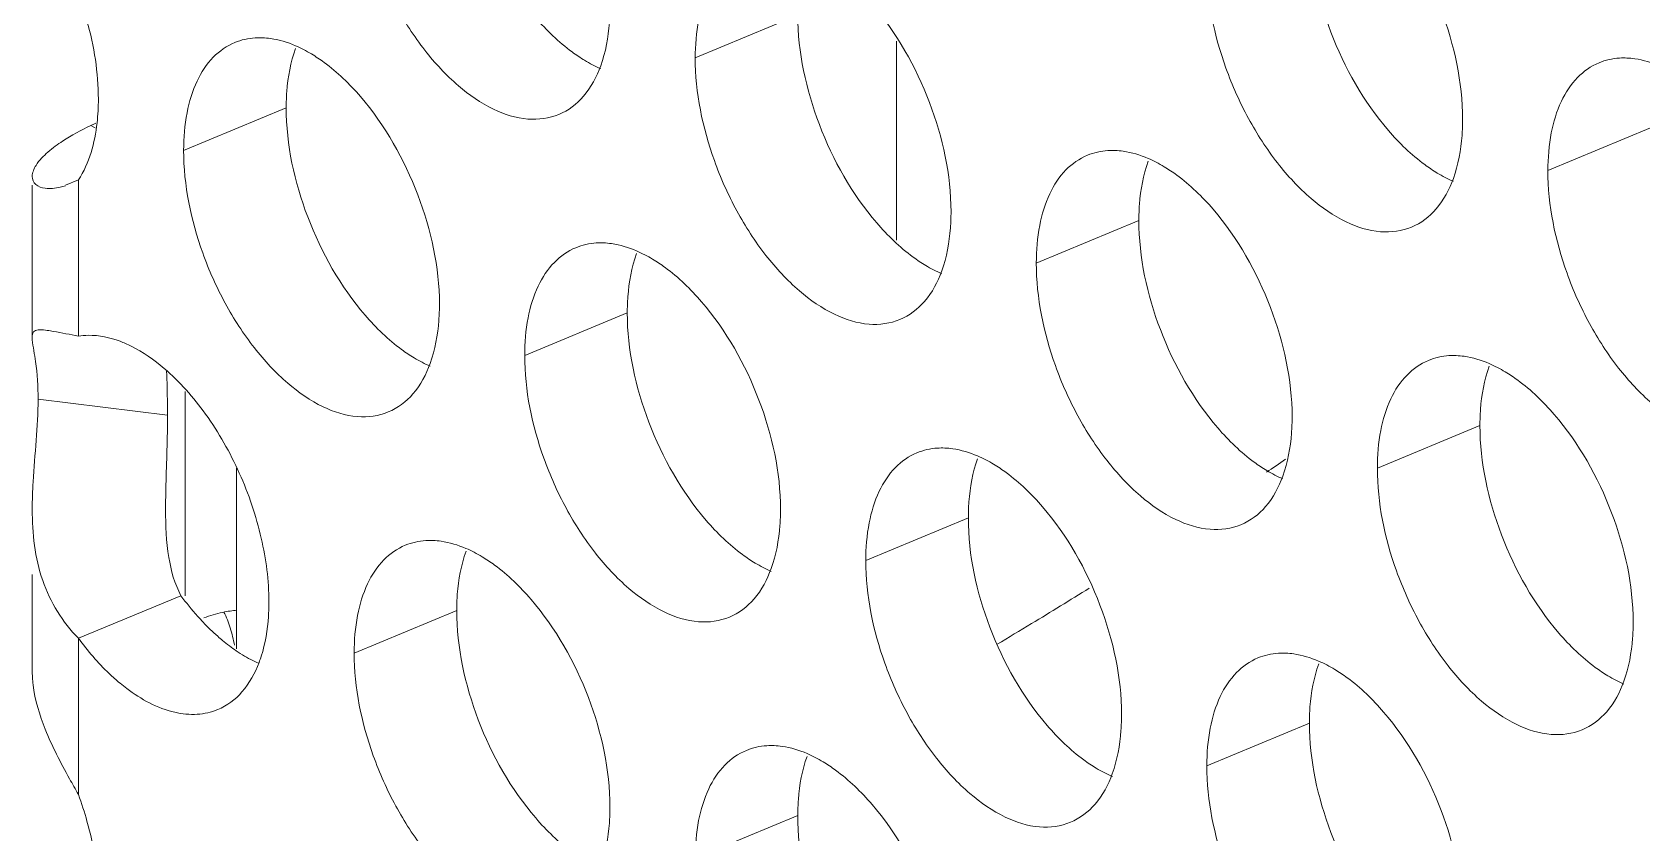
# Model space of a CAD drawing. Header units: millimetres. Extents: x 0 to 2524, y 0 to 1785.
# Drawn here: x 1789.22 to 1798.88, y 886.26 to 891.06 of the extents above; entities that cross this region are included whole.
import ezdxf

# ---------------------------------------------------------------- set-up
doc = ezdxf.new("R2010")
doc.units = ezdxf.units.MM
doc.header["$LTSCALE"] = 0.1
doc.layers.add('标注', color=251, linetype='Continuous', lineweight=9)

msp = doc.modelspace()

# ---------------------------------------------------------------- linework, layer by layer
at = {"layer": '标注'}
for p, q in [((1793.8132, 891.165), (1793.198, 890.9093)), ((1794.4059, 891.0098), (1794.4059, 889.8163)), ((1790.7447, 890.6106), (1790.1295, 890.3549)), ((1789.5986, 890.4908), (1789.5727, 890.5037)), ((1798.9274, 890.4891), (1798.3122, 890.2334)), ((1789.2212, 889.2346), (1789.2212, 890.1454)), ((1789.4984, 890.177), (1789.4205, 890.1454)), ((1789.4984, 890.177), (1789.4984, 889.2407)), ((1795.8589, 889.9346), (1795.2437, 889.6789)), ((1792.7904, 889.3802), (1792.1752, 889.1245)), ((1790.1384, 888.9084), (1790.1384, 887.6838)), ((1790.0329, 888.766), (1789.2563, 888.8621)), ((1797.9046, 888.7043), (1797.2894, 888.4486)), ((1790.4461, 887.366), (1790.4461, 888.4494)), ((1794.8361, 888.1498), (1794.2209, 887.8941)), ((1789.2212, 887.2377), (1789.2212, 887.8117)), ((1790.1136, 887.6838), (1789.4984, 887.4281)), ((1791.7675, 887.5954), (1791.1524, 887.3397)), ((1789.4984, 887.4281), (1789.4984, 886.4918)), ((1796.8817, 886.9195), (1796.2665, 886.6637)), ((1793.8132, 886.365), (1793.198, 886.1093))]:
    msp.add_line(p, q, dxfattribs=at)
for centre, radius, start, end in [((1789.1882, 891.3494), 0.929, 294.44883, 296.47049), ((1778.661, 914.7127), 31.8399, 304.34454, 304.59625), ((1779.924, 912.7705), 29.523, 301.194, 301.98361), ((1791.472, 888.6795), 1.6842, 216.24369, 221.66519), ((1791.3609, 888.5824), 1.5367, 221.71232, 223.51512), ((1790.5007, 886.944), 0.6543, 98.11425, 102.08395), ((1790.4936, 886.9923), 0.6055, 94.3287, 98.10278), ((1780.1874, 912.3363), 29.015, 300.71798, 301.1931), ((1791.0543, 888.248), 1.0824, 230.33246, 235.77961), ((1789.8727, 887.5504), 0.758, 339.34278, 342.32676), ((1790.4674, 888.0282), 1.1282, 230.38894, 233.03812)]:
    msp.add_arc(centre, radius, start, end, dxfattribs=at)
for points, knots in [([(1792.38, 890.5703), (1792.3224, 890.5464), (1792.1835, 890.5284), (1791.9711, 890.5973), (1791.761, 890.7436), (1791.564, 890.9567), (1791.3928, 891.2218), (1791.2193, 891.6108), (1791.1524, 891.931), (1791.1524, 892.1397)], [0, 0, 0, 0, 0.08419, 0.180629, 0.294901, 0.426206, 0.569756, 0.71848, 1, 1, 1, 1]), ([(1797.3272, 891.7859), (1797.4757, 891.6133), (1797.7011, 891.2133), (1797.8008, 890.7636), (1797.8008, 890.541)], [0, 0, 0, 0, 0.505546, 1, 1, 1, 1]), ([(1797.3553, 890.4745), (1797.2069, 890.6471), (1796.9814, 891.0471), (1796.8817, 891.4968), (1796.8817, 891.7195)], [0, 0, 0, 0, 0.505546, 1, 1, 1, 1]), ([(1793.198, 890.9093), (1793.198, 890.9849), (1793.2095, 891.1275), (1793.267, 891.3206), (1793.3641, 891.471), (1793.4566, 891.536), (1793.5046, 891.5559)], [0, 0, 0, 0, 0.300633, 0.564844, 0.793499, 1, 1, 1, 1]), ([(1797.4942, 889.8944), (1797.4366, 889.8704), (1797.2977, 889.8525), (1797.0853, 889.9214), (1796.8752, 890.0677), (1796.6782, 890.2808), (1796.507, 890.5459), (1796.3335, 890.9348), (1796.2665, 891.255), (1796.2665, 891.4637)], [0, 0, 0, 0, 0.08419, 0.180629, 0.294901, 0.426206, 0.569756, 0.71848, 1, 1, 1, 1]), ([(1789.4984, 891.2918), (1789.5177, 891.2391), (1789.5833, 891.0354), (1789.6181, 890.8205), (1789.6181, 890.6624)], [0, 0, 0, 0, 0.26181, 1, 1, 1, 1]), ([(1792.6866, 891.2169), (1792.6866, 891.1846), (1792.6824, 891.0646), (1792.6608, 890.9443), (1792.631, 890.8617)], [0, 0, 0, 0, 0.269025, 1, 1, 1, 1]), ([(1794.2587, 891.2315), (1794.4071, 891.0589), (1794.6326, 890.6589), (1794.7323, 890.2091), (1794.7323, 889.9865)], [0, 0, 0, 0, 0.505546, 1, 1, 1, 1]), ([(1792.5347, 890.8948), (1792.5088, 890.9103), (1792.4008, 890.983), (1792.3063, 891.0747), (1792.2411, 891.1504)], [0, 0, 0, 0, 0.231736, 1, 1, 1, 1]), ([(1794.2868, 889.9201), (1794.1384, 890.0926), (1793.9129, 890.4926), (1793.8132, 890.9424), (1793.8132, 891.165)], [0, 0, 0, 0, 0.505546, 1, 1, 1, 1]), ([(1790.1295, 890.3549), (1790.1295, 890.4305), (1790.141, 890.573), (1790.1985, 890.7661), (1790.2956, 890.9165), (1790.3881, 890.9816), (1790.4361, 891.0015)], [0, 0, 0, 0, 0.300633, 0.564844, 0.793499, 1, 1, 1, 1]), ([(1790.4361, 891.0015), (1790.475, 891.0176), (1790.5317, 891.0302), (1790.5885, 891.0307), (1790.6031, 891.0302)], [0, 0, 0, 0, 0.741995, 1, 1, 1, 1]), ([(1790.6031, 891.0302), (1790.6191, 891.0295), (1790.6867, 891.0231), (1790.7525, 891.0029), (1790.8, 890.9825)], [0, 0, 0, 0, 0.236225, 1, 1, 1, 1]), ([(1790.7447, 890.6106), (1790.7447, 890.6429), (1790.749, 890.7629), (1790.7705, 890.8831), (1790.8004, 890.9657)], [0, 0, 0, 0, 0.269025, 1, 1, 1, 1]), ([(1790.8967, 890.9327), (1790.9225, 890.9172), (1791.0305, 890.8444), (1791.1251, 890.7528), (1791.1902, 890.677)], [0, 0, 0, 0, 0.231736, 1, 1, 1, 1]), ([(1794.4257, 889.3399), (1794.3681, 889.316), (1794.2292, 889.298), (1794.0168, 889.3669), (1793.8067, 889.5133), (1793.6097, 889.7263), (1793.4385, 889.9914), (1793.265, 890.3804), (1793.198, 890.7006), (1793.198, 890.9093)], [0, 0, 0, 0, 0.08419, 0.180629, 0.294901, 0.426206, 0.569756, 0.71848, 1, 1, 1, 1]), ([(1798.6188, 890.88), (1798.6577, 890.8961), (1798.7144, 890.9088), (1798.7712, 890.9093), (1798.7858, 890.9087)], [0, 0, 0, 0, 0.741995, 1, 1, 1, 1]), ([(1798.7858, 890.9087), (1798.8018, 890.908), (1798.8693, 890.9016), (1798.9352, 890.8814), (1798.9827, 890.861)], [0, 0, 0, 0, 0.236225, 1, 1, 1, 1]), ([(1792.631, 890.8617), (1792.6072, 890.796), (1792.5451, 890.6769), (1792.4366, 890.5937), (1792.38, 890.5703)], [0, 0, 0, 0, 0.533077, 1, 1, 1, 1]), ([(1798.3122, 890.2334), (1798.3122, 890.309), (1798.3237, 890.4515), (1798.3811, 890.6447), (1798.4783, 890.7951), (1798.5708, 890.8601), (1798.6188, 890.88)], [0, 0, 0, 0, 0.300633, 0.564844, 0.793499, 1, 1, 1, 1]), ([(1789.6181, 890.6624), (1789.6181, 890.6151), (1789.6097, 890.4481), (1789.5643, 890.2779), (1789.4984, 890.177)], [0, 0, 0, 0, 0.282087, 1, 1, 1, 1]), ([(1791.2183, 889.3656), (1791.0699, 889.5382), (1790.8444, 889.9382), (1790.7447, 890.3879), (1790.7447, 890.6106)], [0, 0, 0, 0, 0.505546, 1, 1, 1, 1]), ([(1791.1902, 890.677), (1791.3386, 890.5044), (1791.5641, 890.1044), (1791.6638, 889.6547), (1791.6638, 889.4321)], [0, 0, 0, 0, 0.505546, 1, 1, 1, 1]), ([(1797.8008, 890.541), (1797.8008, 890.5086), (1797.7965, 890.3887), (1797.775, 890.2684), (1797.7451, 890.1858)], [0, 0, 0, 0, 0.269025, 1, 1, 1, 1]), ([(1789.3592, 890.3792), (1789.3738, 890.39), (1789.4417, 890.4369), (1789.5146, 890.4761), (1789.5727, 890.5037)], [0, 0, 0, 0, 0.220086, 1, 1, 1, 1]), ([(1797.6489, 890.2188), (1797.623, 890.2344), (1797.515, 890.3071), (1797.4205, 890.3987), (1797.3553, 890.4745)], [0, 0, 0, 0, 0.231736, 1, 1, 1, 1]), ([(1789.2213, 890.1983), (1789.2215, 890.2217), (1789.2472, 890.2791), (1789.289, 890.3212), (1789.316, 890.3447)], [0, 0, 0, 0, 0.395219, 1, 1, 1, 1]), ([(1791.3572, 888.7855), (1791.2996, 888.7615), (1791.1607, 888.7436), (1790.9483, 888.8125), (1790.7382, 888.9588), (1790.5412, 889.1719), (1790.37, 889.437), (1790.1965, 889.826), (1790.1295, 890.1462), (1790.1295, 890.3549)], [0, 0, 0, 0, 0.08419, 0.180629, 0.294901, 0.426206, 0.569756, 0.71848, 1, 1, 1, 1]), ([(1795.2437, 889.6789), (1795.2437, 889.7545), (1795.2552, 889.8971), (1795.3126, 890.0902), (1795.4098, 890.2406), (1795.5023, 890.3056), (1795.5503, 890.3255)], [0, 0, 0, 0, 0.300633, 0.564844, 0.793499, 1, 1, 1, 1]), ([(1795.5503, 890.3255), (1795.5892, 890.3417), (1795.6459, 890.3543), (1795.7026, 890.3548), (1795.7173, 890.3542)], [0, 0, 0, 0, 0.741995, 1, 1, 1, 1]), ([(1795.7173, 890.3542), (1795.7333, 890.3536), (1795.8008, 890.3472), (1795.8667, 890.327), (1795.9142, 890.3066)], [0, 0, 0, 0, 0.236225, 1, 1, 1, 1]), ([(1795.8589, 889.9346), (1795.8589, 889.967), (1795.8632, 890.0869), (1795.8847, 890.2072), (1795.9146, 890.2898)], [0, 0, 0, 0, 0.269025, 1, 1, 1, 1]), ([(1796.0108, 890.2568), (1796.0367, 890.2412), (1796.1447, 890.1685), (1796.2392, 890.0769), (1796.3044, 890.0011)], [0, 0, 0, 0, 0.231736, 1, 1, 1, 1]), ([(1799.5399, 888.664), (1799.4823, 888.6401), (1799.3434, 888.6221), (1799.131, 888.691), (1798.9209, 888.8373), (1798.7238, 889.0504), (1798.5527, 889.3155), (1798.3792, 889.7045), (1798.3122, 890.0247), (1798.3122, 890.2334)], [0, 0, 0, 0, 0.08419, 0.180629, 0.294901, 0.426206, 0.569756, 0.71848, 1, 1, 1, 1]), ([(1789.2991, 890.1277), (1789.2789, 890.1305), (1789.2395, 890.1415), (1789.2212, 890.1809), (1789.2213, 890.1983)], [0, 0, 0, 0, 0.539356, 1, 1, 1, 1]), ([(1789.4213, 890.1428), (1789.4104, 890.1392), (1789.3708, 890.1281), (1789.3286, 890.1235), (1789.2991, 890.1277)], [0, 0, 0, 0, 0.278012, 1, 1, 1, 1]), ([(1797.7451, 890.1858), (1797.7214, 890.1201), (1797.6593, 890.001), (1797.5508, 889.9178), (1797.4942, 889.8944)], [0, 0, 0, 0, 0.533077, 1, 1, 1, 1]), ([(1794.7323, 889.9865), (1794.7323, 889.9542), (1794.728, 889.8342), (1794.7065, 889.714), (1794.6766, 889.6314)], [0, 0, 0, 0, 0.269025, 1, 1, 1, 1]), ([(1796.3325, 888.6897), (1796.184, 888.8623), (1795.9586, 889.2623), (1795.8589, 889.712), (1795.8589, 889.9346)], [0, 0, 0, 0, 0.505546, 1, 1, 1, 1]), ([(1796.3044, 890.0011), (1796.4528, 889.8285), (1796.6783, 889.4285), (1796.778, 888.9788), (1796.778, 888.7562)], [0, 0, 0, 0, 0.505546, 1, 1, 1, 1]), ([(1794.5803, 889.6644), (1794.5545, 889.6799), (1794.4465, 889.7526), (1794.3519, 889.8443), (1794.2868, 889.9201)], [0, 0, 0, 0, 0.231736, 1, 1, 1, 1]), ([(1792.1752, 889.1245), (1792.1752, 889.2001), (1792.1867, 889.3427), (1792.2441, 889.5358), (1792.3413, 889.6862), (1792.4338, 889.7512), (1792.4818, 889.7711)], [0, 0, 0, 0, 0.300633, 0.564844, 0.793499, 1, 1, 1, 1]), ([(1792.4818, 889.7711), (1792.5207, 889.7872), (1792.5774, 889.7999), (1792.6341, 889.8004), (1792.6488, 889.7998)], [0, 0, 0, 0, 0.741995, 1, 1, 1, 1]), ([(1792.6488, 889.7998), (1792.6648, 889.7991), (1792.7323, 889.7927), (1792.7982, 889.7725), (1792.8457, 889.7521)], [0, 0, 0, 0, 0.236225, 1, 1, 1, 1]), ([(1792.7904, 889.3802), (1792.7904, 889.4125), (1792.7947, 889.5325), (1792.8162, 889.6528), (1792.846, 889.7353)], [0, 0, 0, 0, 0.269025, 1, 1, 1, 1]), ([(1792.9423, 889.7023), (1792.9682, 889.6868), (1793.0762, 889.6141), (1793.1707, 889.5224), (1793.2359, 889.4467)], [0, 0, 0, 0, 0.231736, 1, 1, 1, 1]), ([(1796.4714, 888.1095), (1796.4137, 888.0856), (1796.2749, 888.0677), (1796.0625, 888.1366), (1795.8523, 888.2829), (1795.6553, 888.496), (1795.4842, 888.7611), (1795.3107, 889.15), (1795.2437, 889.4702), (1795.2437, 889.6789)], [0, 0, 0, 0, 0.08419, 0.180629, 0.294901, 0.426206, 0.569756, 0.71848, 1, 1, 1, 1]), ([(1794.6766, 889.6314), (1794.6529, 889.5657), (1794.5908, 889.4466), (1794.4822, 889.3634), (1794.4257, 889.3399)], [0, 0, 0, 0, 0.533077, 1, 1, 1, 1]), ([(1791.5118, 889.1099), (1791.486, 889.1255), (1791.378, 889.1982), (1791.2834, 889.2898), (1791.2183, 889.3656)], [0, 0, 0, 0, 0.231736, 1, 1, 1, 1]), ([(1791.6638, 889.4321), (1791.6638, 889.3998), (1791.6595, 889.2798), (1791.638, 889.1595), (1791.6081, 889.0769)], [0, 0, 0, 0, 0.269025, 1, 1, 1, 1]), ([(1793.2639, 888.1352), (1793.1155, 888.3078), (1792.8901, 888.7078), (1792.7904, 889.1576), (1792.7904, 889.3802)], [0, 0, 0, 0, 0.505546, 1, 1, 1, 1]), ([(1793.2359, 889.4467), (1793.3843, 889.2741), (1793.6098, 888.8741), (1793.7095, 888.4243), (1793.7095, 888.2017)], [0, 0, 0, 0, 0.505546, 1, 1, 1, 1]), ([(1789.2213, 889.2345), (1789.2213, 889.2453), (1789.2236, 889.269), (1789.2463, 889.2768), (1789.2561, 889.278)], [0, 0, 0, 0, 0.522014, 1, 1, 1, 1]), ([(1789.2561, 889.278), (1789.2598, 889.2784), (1789.2786, 889.2794), (1789.2973, 889.2771), (1789.312, 889.2751)], [0, 0, 0, 0, 0.202313, 1, 1, 1, 1]), ([(1789.312, 889.2751), (1789.3244, 889.2733), (1789.3867, 889.2629), (1789.4486, 889.25), (1789.4984, 889.2407)], [0, 0, 0, 0, 0.19728, 1, 1, 1, 1]), ([(1789.2563, 888.8621), (1789.2563, 888.9376), (1789.2508, 889.0577), (1789.2257, 889.175), (1789.222, 889.2189)], [0, 0, 0, 0, 0.631705, 1, 1, 1, 1]), ([(1789.4984, 889.2407), (1789.518, 889.2438), (1789.6024, 889.2506), (1789.6876, 889.2322), (1789.7481, 889.2094)], [0, 0, 0, 0, 0.23435, 1, 1, 1, 1]), ([(1789.7481, 889.2094), (1789.7706, 889.201), (1789.8657, 889.1591), (1789.9519, 889.0989), (1790.0126, 889.0472)], [0, 0, 0, 0, 0.231395, 1, 1, 1, 1]), ([(1791.6081, 889.0769), (1791.5844, 889.0112), (1791.5223, 888.8921), (1791.4137, 888.8089), (1791.3572, 888.7855)], [0, 0, 0, 0, 0.533077, 1, 1, 1, 1]), ([(1793.4029, 887.5551), (1793.3452, 887.5312), (1793.2064, 887.5132), (1792.994, 887.5821), (1792.7838, 887.7284), (1792.5868, 887.9415), (1792.4157, 888.2066), (1792.2422, 888.5956), (1792.1752, 888.9158), (1792.1752, 889.1245)], [0, 0, 0, 0, 0.08419, 0.180629, 0.294901, 0.426206, 0.569756, 0.71848, 1, 1, 1, 1]), ([(1797.2894, 888.4486), (1797.2894, 888.5242), (1797.3009, 888.6667), (1797.3583, 888.8599), (1797.4555, 889.0102), (1797.548, 889.0753), (1797.596, 889.0952)], [0, 0, 0, 0, 0.300633, 0.564844, 0.793499, 1, 1, 1, 1]), ([(1797.596, 889.0952), (1797.6348, 889.1113), (1797.6916, 889.124), (1797.7483, 889.1245), (1797.7629, 889.1239)], [0, 0, 0, 0, 0.741995, 1, 1, 1, 1]), ([(1797.7629, 889.1239), (1797.7789, 889.1232), (1797.8465, 889.1168), (1797.9123, 889.0966), (1797.9599, 889.0762)], [0, 0, 0, 0, 0.236225, 1, 1, 1, 1]), ([(1790.0126, 889.0472), (1790.1066, 888.9673), (1790.2795, 888.7701), (1790.4756, 888.4228), (1790.6057, 888.041), (1790.6409, 887.7752), (1790.6409, 887.6473)], [0, 0, 0, 0, 0.235194, 0.49405, 0.756072, 1, 1, 1, 1]), ([(1790.0329, 888.766), (1790.0329, 888.789), (1790.0324, 888.8775), (1790.0298, 888.966), (1790.0273, 889.0314)], [0, 0, 0, 0, 0.260225, 1, 1, 1, 1]), ([(1797.9046, 888.7043), (1797.9046, 888.7366), (1797.9088, 888.8566), (1797.9304, 888.9768), (1797.9602, 889.0594)], [0, 0, 0, 0, 0.269025, 1, 1, 1, 1]), ([(1798.0565, 889.0264), (1798.0823, 889.0109), (1798.1904, 888.9381), (1798.2849, 888.8465), (1798.3501, 888.7707)], [0, 0, 0, 0, 0.231736, 1, 1, 1, 1]), ([(1789.2213, 888.2014), (1789.2213, 888.2568), (1789.2299, 888.4773), (1789.2563, 888.697), (1789.2563, 888.8621)], [0, 0, 0, 0, 0.251377, 1, 1, 1, 1]), ([(1790.0212, 888.2013), (1790.0212, 888.2504), (1790.025, 888.4387), (1790.0329, 888.6269), (1790.0329, 888.766)], [0, 0, 0, 0, 0.261174, 1, 1, 1, 1]), ([(1796.626, 888.434), (1796.6002, 888.4496), (1796.4921, 888.5223), (1796.3976, 888.6139), (1796.3325, 888.6897)], [0, 0, 0, 0, 0.231736, 1, 1, 1, 1]), ([(1796.778, 888.7562), (1796.778, 888.7238), (1796.7737, 888.6039), (1796.7522, 888.4836), (1796.7223, 888.401)], [0, 0, 0, 0, 0.269025, 1, 1, 1, 1]), ([(1798.3781, 887.4593), (1798.2297, 887.6319), (1798.0042, 888.0319), (1797.9046, 888.4817), (1797.9046, 888.7043)], [0, 0, 0, 0, 0.505546, 1, 1, 1, 1]), ([(1798.3501, 888.7707), (1798.4985, 888.5982), (1798.724, 888.1982), (1798.8236, 887.7484), (1798.8236, 887.5258)], [0, 0, 0, 0, 0.505546, 1, 1, 1, 1]), ([(1794.2209, 887.8941), (1794.2209, 887.9697), (1794.2323, 888.1123), (1794.2898, 888.3054), (1794.3869, 888.4558), (1794.4795, 888.5208), (1794.5274, 888.5407)], [0, 0, 0, 0, 0.300633, 0.564844, 0.793499, 1, 1, 1, 1]), ([(1794.5274, 888.5407), (1794.5663, 888.5569), (1794.6231, 888.5695), (1794.6798, 888.57), (1794.6944, 888.5694)], [0, 0, 0, 0, 0.741995, 1, 1, 1, 1]), ([(1794.6944, 888.5694), (1794.7104, 888.5688), (1794.778, 888.5624), (1794.8438, 888.5421), (1794.8914, 888.5217)], [0, 0, 0, 0, 0.236225, 1, 1, 1, 1]), ([(1794.8361, 888.1498), (1794.8361, 888.1821), (1794.8403, 888.3021), (1794.8619, 888.4224), (1794.8917, 888.505)], [0, 0, 0, 0, 0.269025, 1, 1, 1, 1]), ([(1794.988, 888.472), (1795.0138, 888.4564), (1795.1219, 888.3837), (1795.2164, 888.2921), (1795.2816, 888.2163)], [0, 0, 0, 0, 0.231736, 1, 1, 1, 1]), ([(1796.7223, 888.401), (1796.6985, 888.3353), (1796.6365, 888.2162), (1796.5279, 888.133), (1796.4714, 888.1095)], [0, 0, 0, 0, 0.533077, 1, 1, 1, 1]), ([(1798.5171, 886.8792), (1798.4594, 886.8553), (1798.3205, 886.8373), (1798.1082, 886.9062), (1797.898, 887.0525), (1797.701, 887.2656), (1797.5298, 887.5307), (1797.3563, 887.9197), (1797.2894, 888.2399), (1797.2894, 888.4486)], [0, 0, 0, 0, 0.08419, 0.180629, 0.294901, 0.426206, 0.569756, 0.71848, 1, 1, 1, 1]), ([(1789.4984, 887.4281), (1789.4032, 887.5249), (1789.2506, 887.7731), (1789.2214, 888.0575), (1789.2213, 888.2014)], [0, 0, 0, 0, 0.485599, 1, 1, 1, 1]), ([(1793.7095, 888.2017), (1793.7095, 888.1694), (1793.7052, 888.0494), (1793.6837, 887.9291), (1793.6538, 887.8466)], [0, 0, 0, 0, 0.269025, 1, 1, 1, 1]), ([(1795.2816, 888.2163), (1795.43, 888.0437), (1795.6554, 887.6437), (1795.7551, 887.194), (1795.7551, 886.9713)], [0, 0, 0, 0, 0.505546, 1, 1, 1, 1]), ([(1793.5575, 887.8796), (1793.5317, 887.8951), (1793.4236, 887.9678), (1793.3291, 888.0595), (1793.2639, 888.1352)], [0, 0, 0, 0, 0.231736, 1, 1, 1, 1]), ([(1795.3096, 886.9049), (1795.1612, 887.0774), (1794.9357, 887.4775), (1794.8361, 887.9272), (1794.8361, 888.1498)], [0, 0, 0, 0, 0.505546, 1, 1, 1, 1]), ([(1791.4589, 887.9863), (1791.4978, 888.0024), (1791.5546, 888.0151), (1791.6113, 888.0156), (1791.6259, 888.015)], [0, 0, 0, 0, 0.741995, 1, 1, 1, 1]), ([(1791.6259, 888.015), (1791.6419, 888.0143), (1791.7095, 888.0079), (1791.7753, 887.9877), (1791.8229, 887.9673)], [0, 0, 0, 0, 0.236225, 1, 1, 1, 1]), ([(1791.1524, 887.3397), (1791.1524, 887.4153), (1791.1638, 887.5578), (1791.2213, 887.751), (1791.3184, 887.9014), (1791.411, 887.9664), (1791.4589, 887.9863)], [0, 0, 0, 0, 0.300633, 0.564844, 0.793499, 1, 1, 1, 1]), ([(1791.7675, 887.5954), (1791.7675, 887.6277), (1791.7718, 887.7477), (1791.7934, 887.8679), (1791.8232, 887.9505)], [0, 0, 0, 0, 0.269025, 1, 1, 1, 1]), ([(1791.9195, 887.9175), (1791.9453, 887.902), (1792.0534, 887.8293), (1792.1479, 887.7376), (1792.2131, 887.6618)], [0, 0, 0, 0, 0.231736, 1, 1, 1, 1]), ([(1793.6538, 887.8466), (1793.63, 887.7808), (1793.5679, 887.6618), (1793.4594, 887.5785), (1793.4029, 887.5551)], [0, 0, 0, 0, 0.533077, 1, 1, 1, 1]), ([(1795.4486, 886.3247), (1795.3909, 886.3008), (1795.252, 886.2829), (1795.0397, 886.3518), (1794.8295, 886.4981), (1794.6325, 886.7111), (1794.4613, 886.9763), (1794.2878, 887.3652), (1794.2209, 887.6854), (1794.2209, 887.8941)], [0, 0, 0, 0, 0.08419, 0.180629, 0.294901, 0.426206, 0.569756, 0.71848, 1, 1, 1, 1]), ([(1790.6409, 887.6473), (1790.6409, 887.6178), (1790.6374, 887.5076), (1790.6195, 887.3973), (1790.5949, 887.3203)], [0, 0, 0, 0, 0.267106, 1, 1, 1, 1]), ([(1792.2131, 887.6618), (1792.3615, 887.4893), (1792.5869, 887.0893), (1792.6866, 886.6395), (1792.6866, 886.4169)], [0, 0, 0, 0, 0.505546, 1, 1, 1, 1]), ([(1790.3633, 887.4148), (1790.3533, 887.423), (1790.3127, 887.4578), (1790.2744, 887.495), (1790.2465, 887.5243)], [0, 0, 0, 0, 0.243044, 1, 1, 1, 1]), ([(1792.2411, 886.3504), (1792.0927, 886.523), (1791.8672, 886.923), (1791.7675, 887.3728), (1791.7675, 887.5954)], [0, 0, 0, 0, 0.505546, 1, 1, 1, 1]), ([(1798.8236, 887.5258), (1798.8236, 887.4935), (1798.8194, 887.3735), (1798.7978, 887.2532), (1798.768, 887.1706)], [0, 0, 0, 0, 0.269025, 1, 1, 1, 1]), ([(1789.7481, 887.1591), (1789.7257, 887.1776), (1789.6342, 887.2592), (1789.5538, 887.3528), (1789.4984, 887.4281)], [0, 0, 0, 0, 0.237008, 1, 1, 1, 1]), ([(1798.6717, 887.2037), (1798.6459, 887.2192), (1798.5378, 887.2919), (1798.4433, 887.3836), (1798.3781, 887.4593)], [0, 0, 0, 0, 0.231736, 1, 1, 1, 1]), ([(1790.5778, 887.2787), (1790.5667, 887.2836), (1790.5209, 887.3053), (1790.4773, 887.3314), (1790.4455, 887.3529)], [0, 0, 0, 0, 0.24028, 1, 1, 1, 1]), ([(1792.38, 885.7703), (1792.3224, 885.7464), (1792.1835, 885.7284), (1791.9711, 885.7973), (1791.761, 885.9436), (1791.564, 886.1567), (1791.3928, 886.4218), (1791.2193, 886.8108), (1791.1524, 887.131), (1791.1524, 887.3397)], [0, 0, 0, 0, 0.08419, 0.180629, 0.294901, 0.426206, 0.569756, 0.71848, 1, 1, 1, 1]), ([(1796.5731, 887.3104), (1796.612, 887.3265), (1796.6687, 887.3391), (1796.7255, 887.3396), (1796.7401, 887.339)], [0, 0, 0, 0, 0.741995, 1, 1, 1, 1]), ([(1796.7401, 887.339), (1796.7561, 887.3384), (1796.8237, 887.332), (1796.8895, 887.3118), (1796.9371, 887.2914)], [0, 0, 0, 0, 0.236225, 1, 1, 1, 1]), ([(1789.2213, 887.2377), (1789.2213, 887.2082), (1789.2291, 887.0867), (1789.265, 886.9686), (1789.2991, 886.8832)], [0, 0, 0, 0, 0.242838, 1, 1, 1, 1]), ([(1790.5819, 887.283), (1790.5579, 887.2194), (1790.4959, 887.104), (1790.3897, 887.0236), (1790.3344, 887.0006)], [0, 0, 0, 0, 0.531803, 1, 1, 1, 1]), ([(1796.2665, 886.6637), (1796.2665, 886.7394), (1796.278, 886.8819), (1796.3355, 887.075), (1796.4326, 887.2254), (1796.5251, 887.2905), (1796.5731, 887.3104)], [0, 0, 0, 0, 0.300633, 0.564844, 0.793499, 1, 1, 1, 1]), ([(1796.8817, 886.9195), (1796.8817, 886.9518), (1796.886, 887.0718), (1796.9075, 887.192), (1796.9374, 887.2746)], [0, 0, 0, 0, 0.269025, 1, 1, 1, 1]), ([(1797.0337, 887.2416), (1797.0595, 887.2261), (1797.1676, 887.1533), (1797.2621, 887.0617), (1797.3272, 886.9859)], [0, 0, 0, 0, 0.231736, 1, 1, 1, 1]), ([(1798.768, 887.1706), (1798.7442, 887.1049), (1798.6821, 886.9858), (1798.5736, 886.9026), (1798.5171, 886.8792)], [0, 0, 0, 0, 0.533077, 1, 1, 1, 1]), ([(1790.3344, 887.0006), (1790.2955, 886.9844), (1790.2082, 886.9651), (1790.0127, 886.9858), (1789.8743, 887.0626), (1789.7891, 887.1267)], [0, 0, 0, 0, 0.217094, 0.450255, 1, 1, 1, 1]), ([(1795.7551, 886.9713), (1795.7551, 886.939), (1795.7509, 886.819), (1795.7293, 886.6988), (1795.6995, 886.6162)], [0, 0, 0, 0, 0.269025, 1, 1, 1, 1]), ([(1797.3272, 886.9859), (1797.4757, 886.8133), (1797.7011, 886.4133), (1797.8008, 885.9636), (1797.8008, 885.741)], [0, 0, 0, 0, 0.505546, 1, 1, 1, 1]), ([(1789.2991, 886.8832), (1789.34, 886.7807), (1789.4084, 886.6505), (1789.4807, 886.5232), (1789.4984, 886.4918)], [0, 0, 0, 0, 0.753574, 1, 1, 1, 1]), ([(1795.6032, 886.6492), (1795.5774, 886.6647), (1795.4693, 886.7375), (1795.3748, 886.8291), (1795.3096, 886.9049)], [0, 0, 0, 0, 0.231736, 1, 1, 1, 1]), ([(1797.3553, 885.6745), (1797.2069, 885.8471), (1796.9814, 886.2471), (1796.8817, 886.6968), (1796.8817, 886.9195)], [0, 0, 0, 0, 0.505546, 1, 1, 1, 1]), ([(1793.198, 886.1093), (1793.198, 886.1849), (1793.2095, 886.3275), (1793.267, 886.5206), (1793.3641, 886.671), (1793.4566, 886.736), (1793.5046, 886.7559)], [0, 0, 0, 0, 0.300633, 0.564844, 0.793499, 1, 1, 1, 1]), ([(1793.5046, 886.7559), (1793.5435, 886.772), (1793.6002, 886.7847), (1793.657, 886.7852), (1793.6716, 886.7846)], [0, 0, 0, 0, 0.741995, 1, 1, 1, 1]), ([(1793.6716, 886.7846), (1793.6876, 886.784), (1793.7552, 886.7776), (1793.821, 886.7573), (1793.8686, 886.7369)], [0, 0, 0, 0, 0.236225, 1, 1, 1, 1]), ([(1793.8132, 886.365), (1793.8132, 886.3973), (1793.8175, 886.5173), (1793.839, 886.6376), (1793.8689, 886.7202)], [0, 0, 0, 0, 0.269025, 1, 1, 1, 1]), ([(1793.9652, 886.6871), (1793.991, 886.6716), (1794.099, 886.5989), (1794.1936, 886.5072), (1794.2587, 886.4315)], [0, 0, 0, 0, 0.231736, 1, 1, 1, 1]), ([(1797.4942, 885.0944), (1797.4366, 885.0704), (1797.2977, 885.0525), (1797.0853, 885.1214), (1796.8752, 885.2677), (1796.6782, 885.4808), (1796.507, 885.7459), (1796.3335, 886.1348), (1796.2665, 886.455), (1796.2665, 886.6637)], [0, 0, 0, 0, 0.08419, 0.180629, 0.294901, 0.426206, 0.569756, 0.71848, 1, 1, 1, 1]), ([(1795.6995, 886.6162), (1795.6757, 886.5505), (1795.6136, 886.4314), (1795.5051, 886.3482), (1795.4486, 886.3247)], [0, 0, 0, 0, 0.533077, 1, 1, 1, 1]), ([(1789.4984, 886.4918), (1789.5177, 886.4391), (1789.5833, 886.2354), (1789.6181, 886.0205), (1789.6181, 885.8624)], [0, 0, 0, 0, 0.26181, 1, 1, 1, 1]), ([(1792.6866, 886.4169), (1792.6866, 886.3846), (1792.6824, 886.2646), (1792.6608, 886.1443), (1792.631, 886.0617)], [0, 0, 0, 0, 0.269025, 1, 1, 1, 1]), ([(1794.2868, 885.1201), (1794.1384, 885.2926), (1793.9129, 885.6926), (1793.8132, 886.1424), (1793.8132, 886.365)], [0, 0, 0, 0, 0.505546, 1, 1, 1, 1]), ([(1794.2587, 886.4315), (1794.4071, 886.2589), (1794.6326, 885.8589), (1794.7323, 885.4091), (1794.7323, 885.1865)], [0, 0, 0, 0, 0.505546, 1, 1, 1, 1]), ([(1792.5347, 886.0948), (1792.5088, 886.1103), (1792.4008, 886.183), (1792.3063, 886.2747), (1792.2411, 886.3504)], [0, 0, 0, 0, 0.231736, 1, 1, 1, 1])]:
    msp.add_open_spline(points, degree=3, knots=knots, dxfattribs=at)
for points in [[(1790.8, 890.9825), (1790.8333, 890.9682), (1790.8656, 890.9514), (1790.8967, 890.9327)], [(1792.6313, 890.845), (1792.598, 890.8593), (1792.5657, 890.8761), (1792.5347, 890.8948)], [(1789.316, 890.3447), (1789.3299, 890.3568), (1789.3444, 890.3683), (1789.3592, 890.3792)], [(1795.9142, 890.3066), (1795.9475, 890.2923), (1795.9798, 890.2754), (1796.0108, 890.2568)], [(1797.7455, 890.1691), (1797.7122, 890.1833), (1797.6799, 890.2002), (1797.6489, 890.2188)], [(1792.8457, 889.7521), (1792.879, 889.7378), (1792.9113, 889.721), (1792.9423, 889.7023)], [(1794.677, 889.6146), (1794.6437, 889.6289), (1794.6114, 889.6457), (1794.5803, 889.6644)], [(1789.222, 889.2189), (1789.2216, 889.2241), (1789.2213, 889.2293), (1789.2213, 889.2345)], [(1791.6084, 889.0602), (1791.5752, 889.0744), (1791.5429, 889.0913), (1791.5118, 889.1099)], [(1797.9599, 889.0762), (1797.9932, 889.0619), (1798.0255, 889.0451), (1798.0565, 889.0264)], [(1794.8914, 888.5217), (1794.9247, 888.5075), (1794.957, 888.4906), (1794.988, 888.472)], [(1796.7226, 888.3842), (1796.6893, 888.3985), (1796.6571, 888.4153), (1796.626, 888.434)], [(1790.0406, 887.9137), (1790.025, 888.0085), (1790.0213, 888.1052), (1790.0212, 888.2013)], [(1790.1136, 887.6838), (1790.0753, 887.7545), (1790.0537, 887.8344), (1790.0406, 887.9137)], [(1791.8229, 887.9673), (1791.8562, 887.953), (1791.8884, 887.9362), (1791.9195, 887.9175)], [(1793.6541, 887.8298), (1793.6208, 887.8441), (1793.5886, 887.8609), (1793.5575, 887.8796)], [(1790.3637, 887.5838), (1790.3254, 887.5756), (1790.2877, 887.5641), (1790.2511, 887.5502)], [(1790.4088, 887.4906), (1790.3985, 887.5231), (1790.3861, 887.5549), (1790.3714, 887.5856)], [(1790.4347, 887.3861), (1790.4282, 887.4214), (1790.4196, 887.4564), (1790.4088, 887.4906)], [(1796.9371, 887.2914), (1796.9704, 887.2771), (1797.0026, 887.2603), (1797.0337, 887.2416)], [(1798.7683, 887.1539), (1798.735, 887.1682), (1798.7027, 887.185), (1798.6717, 887.2037)], [(1793.8686, 886.7369), (1793.9018, 886.7226), (1793.9341, 886.7058), (1793.9652, 886.6871)], [(1795.6998, 886.5994), (1795.6665, 886.6137), (1795.6342, 886.6305), (1795.6032, 886.6492)]]:
    msp.add_open_spline(points, degree=3, dxfattribs=at)

doc.saveas('drawing.dxf')
